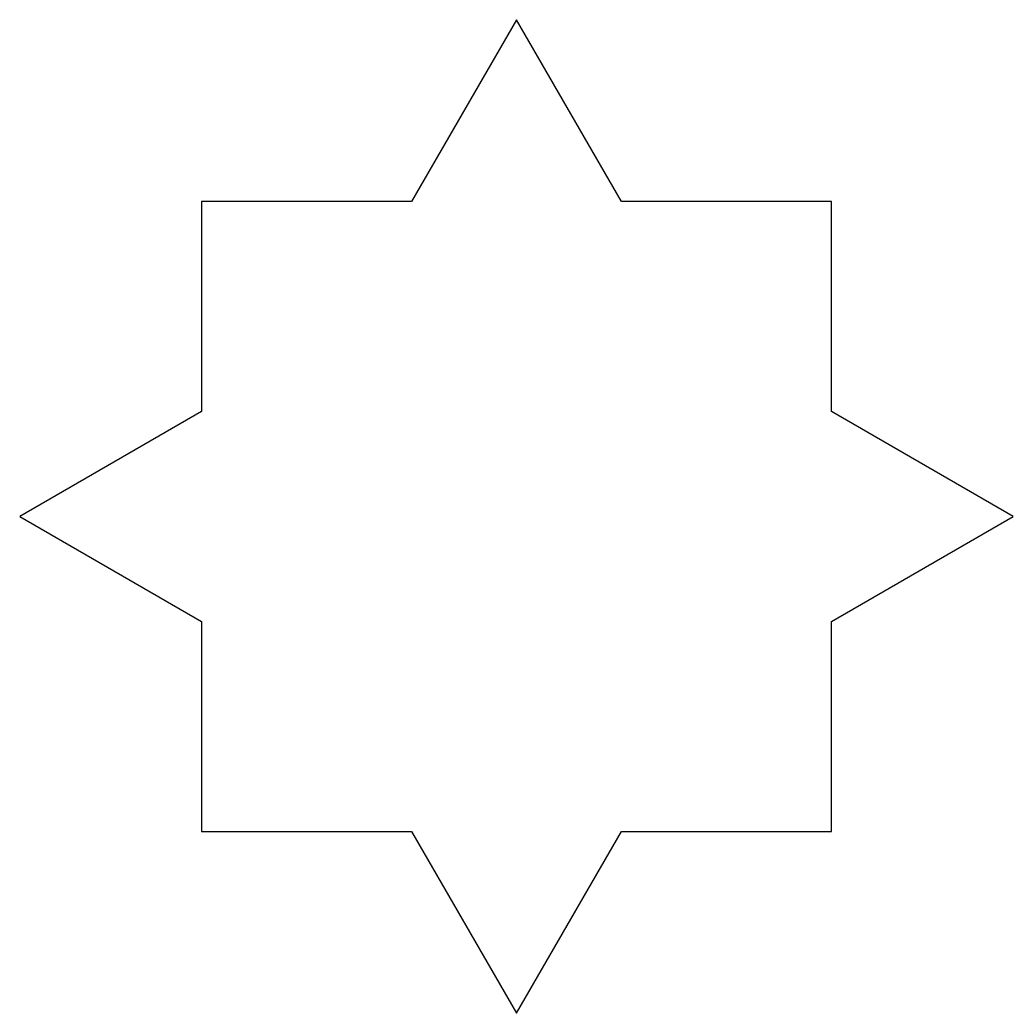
# Model space of a CAD drawing. Header units: inches. Extents: x -40.1 to 54.6, y -26.6 to 68.1.
import ezdxf

# ---------------------------------------------------------------- set-up
doc = ezdxf.new("R2010")
doc.units = ezdxf.units.IN
doc.header["$MEASUREMENT"] = 0

msp = doc.modelspace()

# ---------------------------------------------------------------- linework, layer by layer
for p, q in [((7.257, 68.083), (-2.743, 50.762)), ((17.257, 50.762), (7.257, 68.083)), ((-2.743, 50.762), (-22.743, 50.762)), ((-22.743, 50.762), (-22.743, 30.762)), ((37.257, 50.762), (17.257, 50.762)), ((37.257, 30.762), (37.257, 50.762)), ((-22.743, 30.762), (-40.063, 20.762)), ((54.578, 20.762), (37.257, 30.762)), ((-40.063, 20.762), (-22.743, 10.762)), ((37.257, 10.762), (54.578, 20.762)), ((-22.743, 10.762), (-22.743, -9.238)), ((37.257, -9.238), (37.257, 10.762)), ((-22.743, -9.238), (-2.743, -9.238)), ((-2.743, -9.238), (7.257, -26.558)), ((7.257, -26.558), (17.257, -9.238)), ((17.257, -9.238), (37.257, -9.238))]:
    msp.add_line(p, q)

doc.saveas('drawing.dxf')
